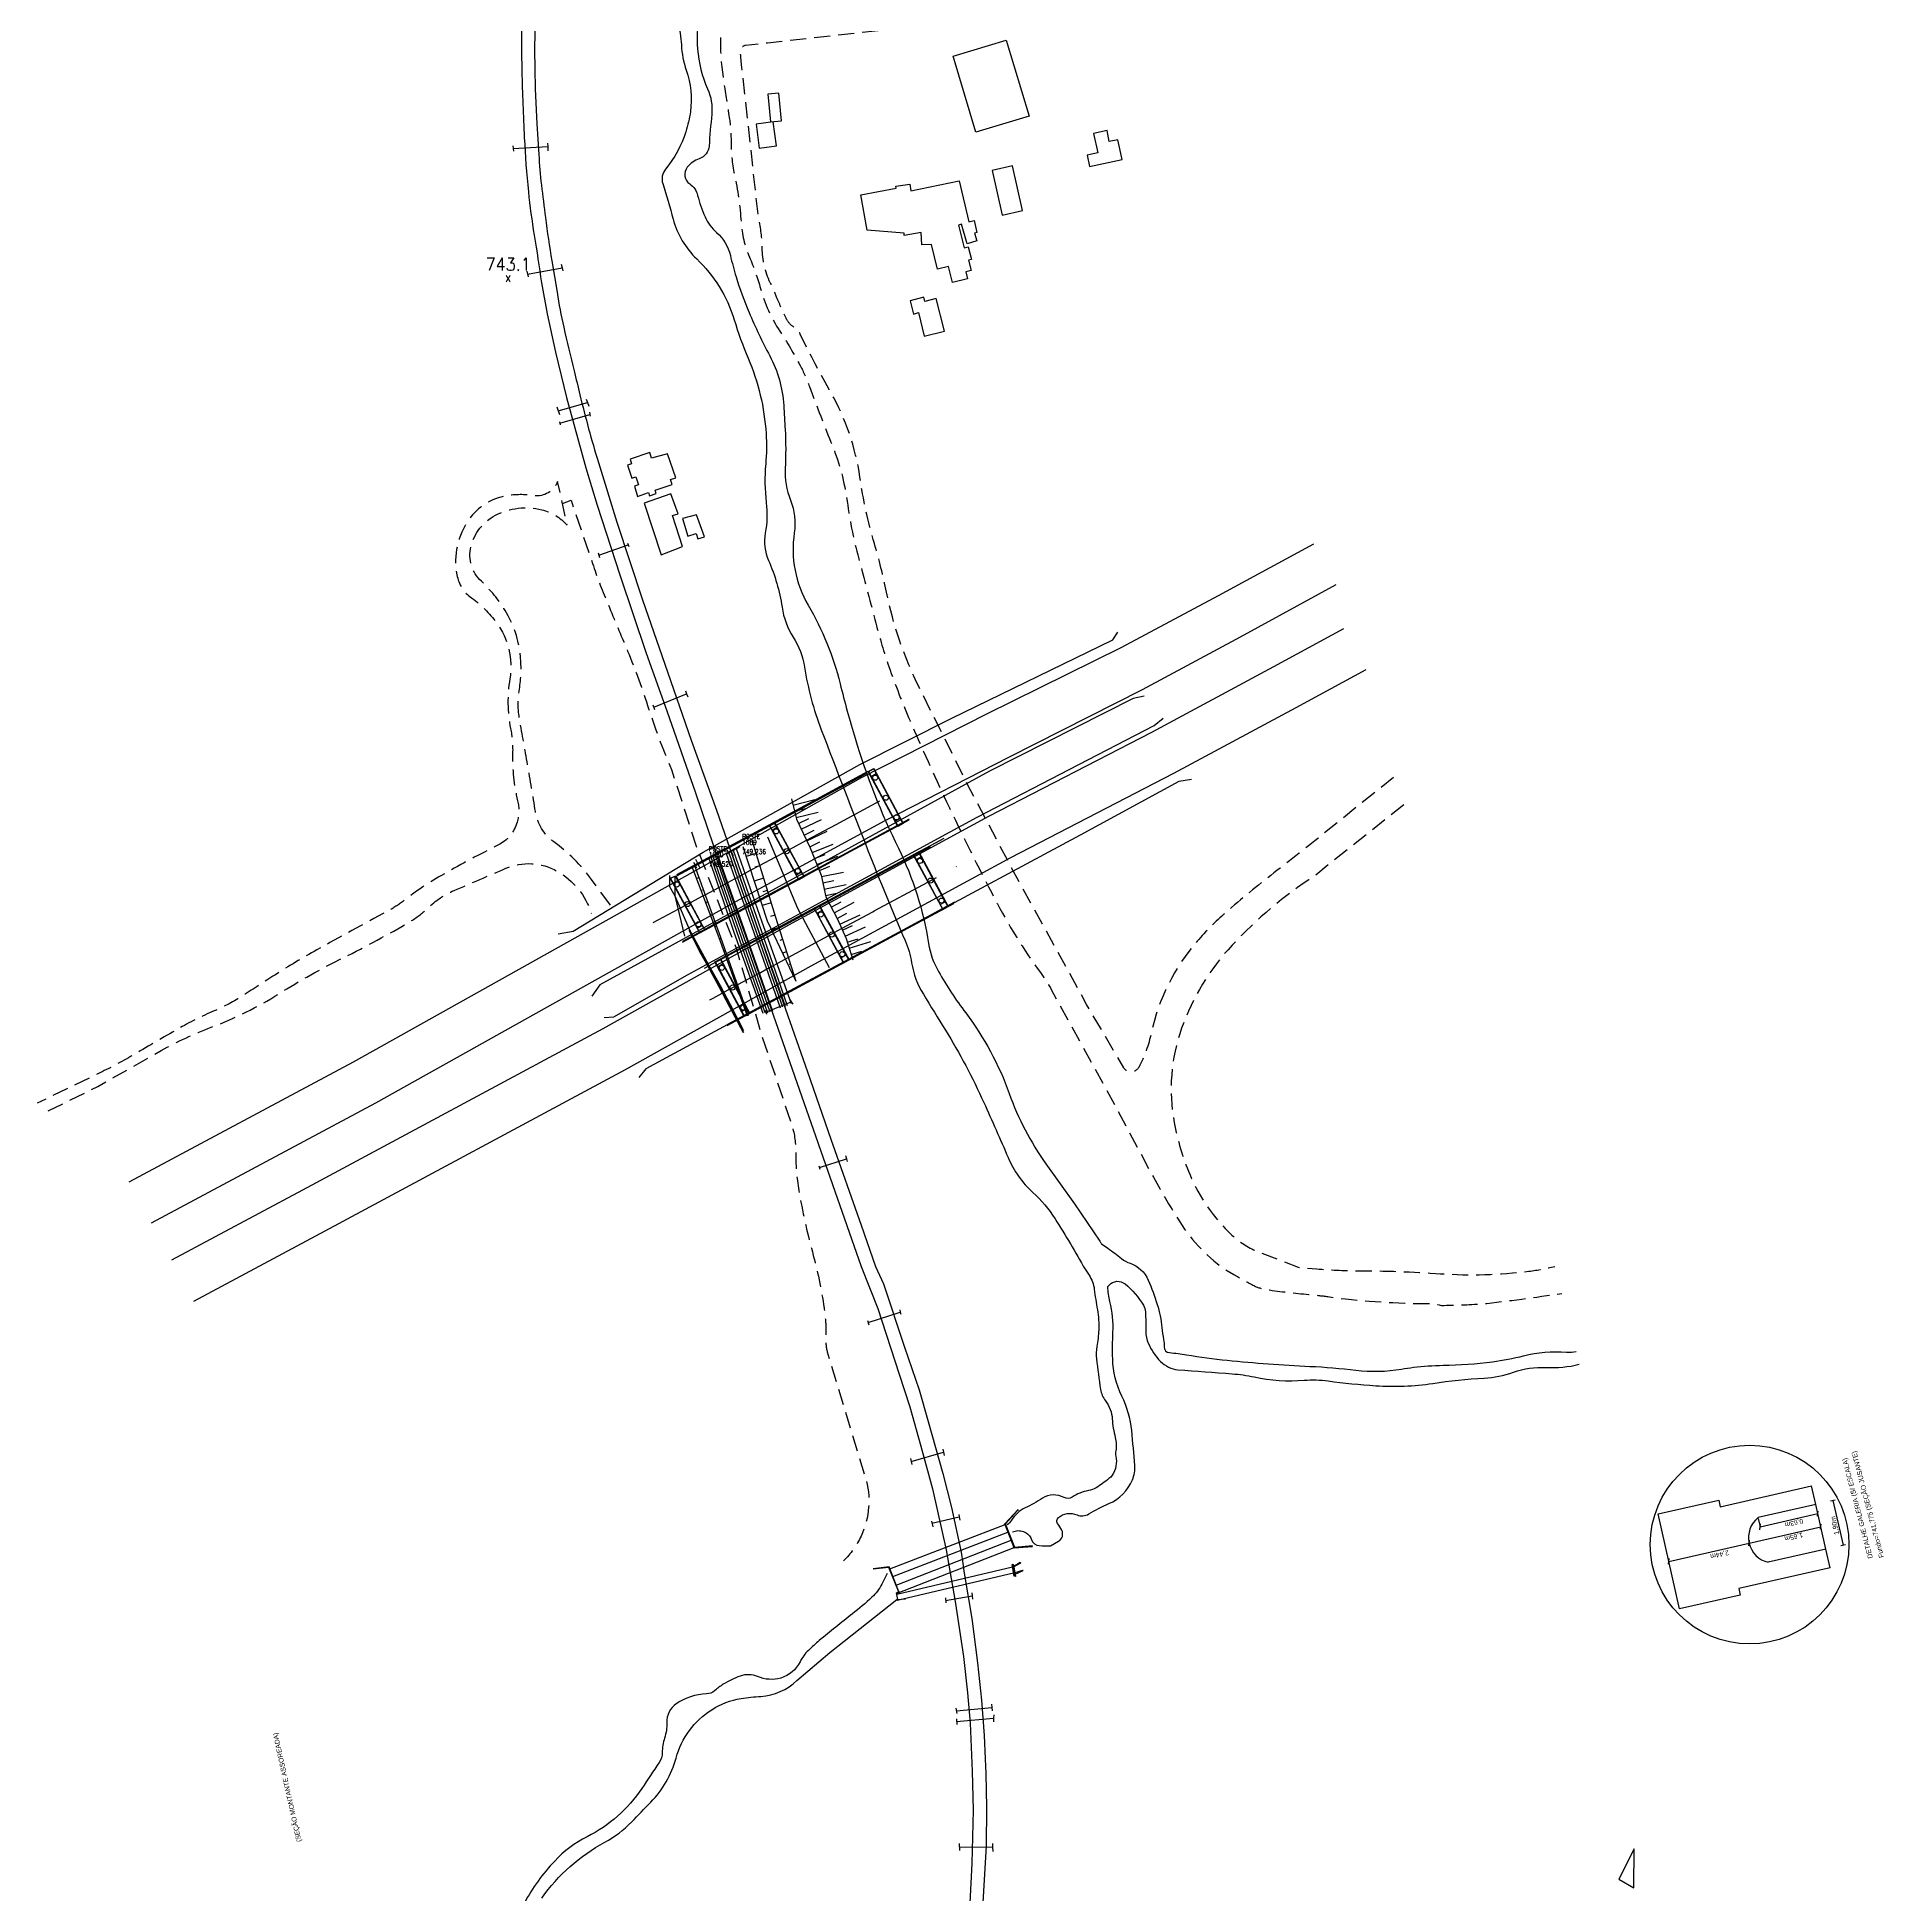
# Model space of a CAD drawing. Header units: metres. Extents: x 320405 to 332543, y 7395686 to 7410003.
# Drawn here: x 321133 to 321707, y 7408305 to 7408882 of the extents above; entities that cross this region are included whole.
import ezdxf
from ezdxf.enums import TextEntityAlignment as Align

# ---------------------------------------------------------------- set-up
doc = ezdxf.new("R2010")
doc.units = ezdxf.units.M
doc.header["$LTSCALE"] = 10
doc.header["$MEASUREMENT"] = 0
for name, pattern in [('CENTER', [1.5, 0.75, -0.25, 0.25, -0.25]), ('CONTINUO', [0]), ('DASHED', [0.75, 0.5, -0.25]), ('TRACEJADO', [8.7, 8, -0.7]), ('TRACO-PONTO', [9.4, 8, -0.7, 0, -0.7])]:
    doc.linetypes.add(name, pattern=pattern)
for name, color, linetype in [('_POSTE', 45, 'Continuous'), ('ALA', 45, 'Continuous'), ('ALINHAMENTO_CORTES', 45, 'Continuous'), ('BUEIRO', 151, 'Continuous'), ('CERCA', 45, 'CERCA'), ('CONCRETO_PROJETADO', 45, 'Continuous'), ('DETALHES', 45, 'Continuous'), ('Edificações', 30, 'Continuous'), ('EIXO', 45, 'CENTER'), ('GABIÃO', 45, 'Continuous'), ('GALERIA', 45, 'Continuous'), ('H_TALUDE', 45, 'Continuous'), ('Hidrografia', 140, 'Continuous'), ('LASTRO', 45, 'Continuous'), ('Linha Férrea', 20, 'Continuous'), ('MURO', 30, 'Continuous'), ('PILAR', 45, 'Continuous'), ('Pontes e Viadutos', 190, 'Continuous'), ('Pontos Cotados', 45, 'Continuous'), ('Portico', 45, 'Continuous'), ('TALUDE', 45, 'Continuous'), ('TRILHO', 45, 'Continuous'), ('VIADUTO', 190, 'Continuous'), ('Vias Primárias', 230, 'Continuous'), ('Vias Secundárias', 230, 'DASHED')]:
    doc.layers.add(name, color=color, linetype=linetype)
doc.styles.add('ARIAL', font='arial.ttf')
doc.styles.add('ROMANS', font='romans', dxfattribs={"height": 0.2})
doc.styles.get("Standard").update_dxf_attribs({"font": 'arial.ttf'})
doc.styles.add('Style-STANDARD', font='STANDARD.shx')
doc.linetypes.add('CERCA', pattern='A,2.5,-0.2,["X",Standard,S=0.5,R=0,X=-0.15,Y=-0.25],-0.2', length=2.9)

msp = doc.modelspace()

# ---------------------------------------------------------------- linework, layer by layer
at = {"layer": '_POSTE', "linetype": 'Continuous', "flags": 128}
for points, elevation in [([(321341, 7408626.46), (321336.59, 7408624.11)], 749.52), ([(321341, 7408626.46), (321336.59, 7408624.11)], 749.52), ([(321337.94, 7408623.7), (321337, 7408625.46)], 749.52), ([(321337.94, 7408623.7), (321337, 7408625.46)], 749.52), ([(321339.06, 7408623.73), (321337.65, 7408626.38)], 749.52), ([(321339.06, 7408623.73), (321337.65, 7408626.38)], 749.52), ([(321351.35, 7408630.32), (321346.94, 7408627.97)], 749.24), ([(321351.35, 7408630.32), (321346.94, 7408627.97)], 749.24), ([(321348.29, 7408627.56), (321347.35, 7408629.32)], 749.24), ([(321348.29, 7408627.56), (321347.35, 7408629.32)], 749.24), ([(321349.41, 7408627.58), (321348, 7408630.23)], 749.24), ([(321349.41, 7408627.58), (321348, 7408630.23)], 749.24)]:
    msp.add_lwpolyline(points, dxfattribs=dict(at, elevation=elevation))
at = {"layer": 'ALA', "linetype": 'CONTINUO'}
for points in [[(321433.62, 7408420.07, 744.9), (321437.76, 7408424.53, 741.37)], [(321437.76, 7408424.53, 741.37), (321437.58, 7408424.19, 740.97), (321433.85, 7408420.08, 741.13)], [(321436.55, 7408412.57, 744.92), (321442.22, 7408412.98, 741.36)], [(321442.22, 7408412.98, 741.36), (321442.19, 7408413.22, 740.71), (321436.76, 7408412.66, 741.12)], [(321397.69, 7408406.74, 744.43), (321392.73, 7408406.12, 742.05)], [(321392.73, 7408406.12, 742.05), (321392.75, 7408406.09, 741.88), (321397.55, 7408406.55, 741.55)], [(321436.4, 7408406.93, 743.48), (321438.46, 7408408.11, 743.2)], [(321438.46, 7408408.11, 743.2), (321438.5, 7408407.83, 741.75), (321436.43, 7408406.67, 741.78)], [(321439.34, 7408405.51, 743.13), (321439.19, 7408405.56, 741.74), (321436.76, 7408404.8, 741.78)], [(321436.82, 7408404.39, 743.68), (321439.34, 7408405.51, 743.13)], [(321400.74, 7408398.98, 744.56), (321399.98, 7408398.65, 744.53)]]:
    msp.add_polyline3d(points, dxfattribs=at)
at = {"layer": 'ALINHAMENTO_CORTES', "linetype": 'TRACO-PONTO', "flags": 128}
for points in [[(321324.37, 7408606.81), (321324.41, 7408606.83), (321324.44, 7408606.85), (321332.16, 7408610.99), (321332.79, 7408611.33), (321333.28, 7408611.59), (321334.27, 7408612.12), (321334.35, 7408612.17), (321334.35, 7408612.17), (321334.4, 7408612.19), (321334.4, 7408612.19), (321335.19, 7408612.62), (321335.81, 7408612.95), (321335.81, 7408612.95), (321335.84, 7408612.96), (321335.84, 7408612.97), (321335.91, 7408613), (321336.18, 7408613.15), (321336.24, 7408613.18), (321339.88, 7408615.13), (321340.51, 7408615.47), (321344.81, 7408617.77), (321345.49, 7408618.14), (321346.16, 7408618.5), (321346.84, 7408618.87), (321347.56, 7408619.25), (321349.89, 7408620.5), (321350.6, 7408620.88), (321351.31, 7408621.26), (321352, 7408621.63), (321352.97, 7408622.15), (321354.68, 7408623.07), (321357.48, 7408624.57), (321362.5, 7408627.27), (321364.88, 7408628.54), (321364.91, 7408628.56), (321365.04, 7408628.63), (321365.1, 7408628.66), (321365.1, 7408628.66), (321365.2, 7408628.72), (321365.22, 7408628.72), (321366.59, 7408629.46), (321366.61, 7408629.47), (321366.66, 7408629.5), (321366.67, 7408629.5), (321366.71, 7408629.52), (321372.07, 7408632.4), (321381.23, 7408637.31), (321381.28, 7408637.34), (321395.51, 7408644.97), (321395.76, 7408645.11), (321395.86, 7408645.16), (321395.93, 7408645.2), (321395.94, 7408645.2), (321396, 7408645.23), (321397.41, 7408645.99), (321397.49, 7408646.03), (321397.5, 7408646.04), (321397.57, 7408646.08), (321399.31, 7408647.01), (321399.52, 7408647.12)], [(321342.03, 7408582.86), (321343, 7408583.39), (321345.88, 7408584.94), (321346.04, 7408585.03), (321346.33, 7408585.18), (321348.14, 7408586.17), (321348.22, 7408586.21), (321348.22, 7408586.21), (321348.32, 7408586.26), (321348.33, 7408586.26), (321349.73, 7408587.02), (321349.73, 7408587.02), (321349.79, 7408587.06), (321349.8, 7408587.06), (321349.88, 7408587.1), (321350.22, 7408587.28), (321350.53, 7408587.46), (321354.61, 7408589.65), (321355.26, 7408590.01), (321355.98, 7408590.39), (321356.67, 7408590.77), (321357.39, 7408591.15), (321359.71, 7408592.41), (321360.41, 7408592.78), (321361.12, 7408593.17), (321361.81, 7408593.54), (321362.9, 7408594.13), (321365.45, 7408595.51), (321366.09, 7408595.85), (321366.11, 7408595.86), (321366.37, 7408596.01), (321374.93, 7408600.63), (321378.94, 7408602.79), (321379.03, 7408602.84), (321379.03, 7408602.84), (321379.13, 7408602.89), (321379.13, 7408602.89), (321380.51, 7408603.63), (321380.51, 7408603.64), (321380.59, 7408603.68), (321380.59, 7408603.68), (321380.67, 7408603.72), (321382.96, 7408604.96), (321392.6, 7408610.16), (321393.11, 7408610.44), (321409.73, 7408619.41), (321409.83, 7408619.46), (321409.83, 7408619.46), (321409.88, 7408619.49), (321411.29, 7408620.25), (321411.37, 7408620.29), (321411.37, 7408620.29), (321411.46, 7408620.34), (321413.12, 7408621.24), (321413.49, 7408621.44), (321414.87, 7408622.18), (321419.23, 7408624.53)]]:
    msp.add_lwpolyline(points, dxfattribs=at)
at = {"layer": 'BUEIRO', "linetype": 'TRACEJADO', "flags": 128}
for points in [[(321397.97, 7408406.03), (321433.72, 7408419.8)], [(321398.88, 7408403.71), (321434.63, 7408417.47)], [(321399.94, 7408401.02), (321435.59, 7408415.02)], [(321400.03, 7408398.37), (321436.51, 7408412.69)]]:
    msp.add_lwpolyline(points, dxfattribs=at)
at = {"layer": 'BUEIRO', "linetype": 'CONTINUO'}
for points in [[(321436.55, 7408412.57, 744.92), (321436.76, 7408412.66, 741.12), (321433.85, 7408420.08, 741.13), (321433.62, 7408420.07, 744.9)], [(321436.55, 7408412.57, 744.92), (321433.62, 7408420.07, 744.9)], [(321397.69, 7408406.74, 744.43), (321397.55, 7408406.55, 741.55), (321400.47, 7408399.19, 741.57), (321400.74, 7408398.98, 744.56)], [(321400.74, 7408398.98, 744.56), (321397.69, 7408406.74, 744.43)], [(321436.83, 7408403.81, 745.78), (321436.53, 7408403.76, 745.78), (321435.88, 7408407.38, 745.83), (321436.18, 7408407.44, 745.83)], [(321436.18, 7408407.44, 745.83), (321436.27, 7408407.51, 743.91), (321436.4, 7408406.93, 743.48), (321436.43, 7408406.67, 741.78)], [(321436.83, 7408403.81, 745.78), (321436.18, 7408407.44, 745.83)], [(321436.76, 7408404.8, 741.78), (321436.82, 7408404.39, 743.68), (321436.93, 7408403.67, 743.99), (321436.83, 7408403.81, 745.78)], [(321400.39, 7408396.58, 744.84), (321399.98, 7408398.65, 744.53)], [(321400.39, 7408396.58, 744.84), (321400.18, 7408396.22, 742.18)]]:
    msp.add_polyline3d(points, dxfattribs=at)
at = {"layer": 'CERCA', "linetype": 'CERCA', "flags": 128}
msp.add_lwpolyline([(321331.17, 7408621.22), (321331.15, 7408615.16), (321335.7, 7408604.57), (321341.61, 7408593.74), (321345.19, 7408587.27), (321348.37, 7408581.42), (321352.49, 7408573.34)], dxfattribs=at)
at = {"layer": 'CONCRETO_PROJETADO', "linetype": 'CONTINUO'}
for points in [[(321329.46, 7408621.47, 751.61), (321329.5, 7408618.04, 751.75), (321331.15, 7408615.16, 751.39)], [(321331.15, 7408615.16, 751.39), (321332.41, 7408609.95, 751.92), (321334.14, 7408602.62, 753.07)]]:
    msp.add_polyline3d(points, dxfattribs=at)
at = {"layer": 'DETALHES'}
for p, q in [((321655.86, 7408425.37), (321684.26, 7408431.83)), ((321685.57, 7408426.07), (321684.26, 7408431.83)), ((321636.57, 7408423.12), (321655.4, 7408427.4)), ((321655.4, 7408427.4), (321655.86, 7408425.37)), ((321685.57, 7408426.08), (321667.63, 7408422.01)), ((321668.28, 7408419.15), (321686.22, 7408423.22)), ((321688.72, 7408412.19), (321685.57, 7408426.07)), ((321686.08, 7408422.44), (321686.36, 7408424)), ((321691.62, 7408427.45), (321690.15, 7408427.12)), ((321690.89, 7408427.29), (321694.04, 7408413.39)), ((321643.27, 7408393.61), (321636.57, 7408423.12)), ((321664.88, 7408414.07), (321687.15, 7408419.13)), ((321667.69, 7408421.74), (321668.28, 7408419.15)), ((321668.16, 7408418.24), (321668.4, 7408420.05)), ((321687.01, 7408418.35), (321687.28, 7408419.91)), ((321639.91, 7408408.39), (321664.88, 7408414.06)), ((321664.77, 7408413.17), (321665.01, 7408414.97)), ((321688.72, 7408412.19), (321670.78, 7408408.11)), ((321690.06, 7408406.37), (321688.74, 7408412.19)), ((321694.77, 7408413.56), (321693.31, 7408413.23)), ((321639.79, 7408407.5), (321640.03, 7408409.31)), ((321690.06, 7408406.37), (321661.64, 7408399.92)), ((321662.1, 7408397.89), (321643.27, 7408393.61)), ((321661.64, 7408399.92), (321662.1, 7408397.89))]:
    msp.add_line(p, q, dxfattribs=at)
at = {"layer": 'DETALHES', "linetype": 'CONTINUO'}
msp.add_circle((321665.01, 7408413.59), 30.86, dxfattribs=at)
at = {"layer": 'DETALHES'}
msp.add_arc((321672.62, 7408415.83), 7.94, 128.95518, 256.63337, dxfattribs=at)
at = {"layer": 'Edificações'}
for points in [[(321434.08, 7408880.89), (321441.16, 7408857.31), (321424.69, 7408852.36), (321417.6, 7408875.93)], [(321360.02, 7408864.13), (321360.85, 7408855.58), (321364.3, 7408855.91), (321363.47, 7408864.47)], [(321356.39, 7408854.81), (321357.37, 7408847.39), (321362.71, 7408848.09), (321361.73, 7408855.52)], [(321461.24, 7408851.91), (321462.55, 7408845.96), (321459.22, 7408845.22), (321460, 7408841.69), (321470.11, 7408843.92), (321468.77, 7408849.99), (321466.07, 7408849.47), (321465.41, 7408852.91)], [(321436.04, 7408841.92), (321429.67, 7408840.48), (321432.81, 7408826.62), (321439.18, 7408828.07)], [(321388.88, 7408832.92), (321399.88, 7408834.93), (321399.77, 7408835.54), (321404.15, 7408836.21), (321404.46, 7408834.18), (321419.5, 7408837.25), (321422.5, 7408824.55), (321424.12, 7408824.92), (321424.97, 7408821.2), (321424.22, 7408821.03), (321424.95, 7408818.57), (321421.95, 7408817.68), (321420.15, 7408823.75), (321419.27, 7408823.49), (321421.05, 7408816.43), (321422.27, 7408816.73), (321423.26, 7408812.78), (321422.36, 7408812.55), (321423.16, 7408809.39), (321421.49, 7408808.97), (321422.04, 7408806.79), (321417.39, 7408805.62), (321416.12, 7408810.66), (321412.76, 7408809.81), (321410.82, 7408817.51), (321407.89, 7408817.37), (321407.71, 7408821.15), (321402.41, 7408820.23), (321402.42, 7408820.99), (321390.84, 7408821.94)], [(321405.28, 7408795.81), (321406.81, 7408796.32), (321408.62, 7408788.97), (321414.89, 7408790.51), (321412.29, 7408800.64), (321408.79, 7408799.74), (321408.44, 7408801.07), (321404.21, 7408799.98)], [(321316.41, 7408748.89), (321317.78, 7408744.86), (321318.99, 7408745.27), (321319.84, 7408742.77), (321318.64, 7408742.36), (321319.58, 7408739.23), (321322.97, 7408740.41), (321323.31, 7408739.41), (321325.33, 7408740.12), (321324.98, 7408741.11), (321330.32, 7408742.86), (321329.79, 7408744.48), (321331.43, 7408745.02), (321328.85, 7408752.39), (321323.86, 7408751.07), (321323.4, 7408752.83), (321317.23, 7408750.77), (321317.7, 7408749.36)], [(321321.61, 7408737.07), (321326.92, 7408721.02), (321333.49, 7408723.66), (321330.46, 7408733.3), (321332.15, 7408733.83), (321329.94, 7408740)], [(321333.5, 7408732.36), (321335.14, 7408726.9), (321337.81, 7408727.7), (321338.32, 7408726.02), (321340.33, 7408726.62), (321337.82, 7408733.53)], [(321629.12, 7408319.06), (321624.38, 7408309.69), (321629.07, 7408306.97)]]:
    msp.add_lwpolyline(points, close=True, dxfattribs=at)
at = {"layer": 'EIXO', "linetype": 'CONTINUO'}
for points in [[(321360.79, 7408578.97, 0), (321351.88, 7408604.52, 0), (321343.87, 7408627.32, 0)], [(321364.71, 7408580.5, 0), (321355.79, 7408605.95, 0), (321347.88, 7408628.7, 0)]]:
    msp.add_polyline3d(points, dxfattribs=at)
at = {"layer": 'GABIÃO', "linetype": 'CONTINUO'}
for points in [[(321335.5, 7408604.48, 751.8), (321341.44, 7408593.53, 751.85), (321344.94, 7408587.07, 751.83), (321348.16, 7408581.08, 751.75), (321352.49, 7408572.68, 751.86)], [(321335.5, 7408604.48, 751.8), (321339.19, 7408597.12, 754.45), (321341.25, 7408593.5, 754.43), (321344.84, 7408586.92, 754.49), (321347.98, 7408580.9, 754.52), (321352.33, 7408572.64, 754.5)]]:
    msp.add_polyline3d(points, dxfattribs=at)
at = {"layer": 'GALERIA', "linetype": 'TRACEJADO', "flags": 128}
for points in [[(321436.03, 7408406.58), (321400.08, 7408398.14)], [(321436.36, 7408404.71), (321400.18, 7408396.22)]]:
    msp.add_lwpolyline(points, dxfattribs=at)
at = {"layer": 'GALERIA', "linetype": 'CONTINUO'}
for points in [[(321436.76, 7408404.8, 741.78), (321436.71, 7408404.76, 742.4), (321436.51, 7408405.68, 743.34), (321436.39, 7408406.59, 742.4), (321436.43, 7408406.67, 741.78)], [(321436.43, 7408406.67, 741.78), (321436.76, 7408404.8, 741.78)]]:
    msp.add_polyline3d(points, dxfattribs=at)
at = {"layer": 'H_TALUDE', "color": 32, "linetype": 'CONTINUO', "flags": 128}
for points in [[(321367.83, 7408643.33), (321374.62, 7408645.02)], [(321368.31, 7408641.39), (321371.71, 7408642.23)], [(321368.8, 7408639.45), (321375.63, 7408641.15)], [(321369.56, 7408637.61), (321372.72, 7408639.13)], [(321370.43, 7408635.81), (321376.74, 7408638.84)], [(321371.3, 7408634), (321374.45, 7408635.52)], [(321372.16, 7408632.2), (321378.47, 7408635.23)], [(321373.03, 7408630.4), (321376.18, 7408631.91)], [(321373.8, 7408628.56), (321380.29, 7408631.17)], [(321356.36, 7408628.27), (321353.29, 7408627.34)], [(321374.55, 7408626.7), (321377.8, 7408628.01)], [(321375.3, 7408624.85), (321381.79, 7408627.47)], [(321337.82, 7408620.51), (321338.57, 7408620.8)], [(321358.69, 7408620.62), (321355.77, 7408619.73)], [(321357.52, 7408624.44), (321356.03, 7408623.99)], [(321376.05, 7408622.99), (321379.29, 7408624.3)], [(321376.71, 7408621.11), (321383.57, 7408622.53)], [(321377.12, 7408619.15), (321380.54, 7408619.86)], [(321339.25, 7408616.78), (321339.59, 7408616.91)], [(321359.85, 7408616.79), (321358.43, 7408616.36)], [(321377.52, 7408617.19), (321384.38, 7408618.61)], [(321377.93, 7408615.24), (321381.43, 7408615.96)], [(321378.74, 7408613.42), (321384.94, 7408616.66)], [(321340.68, 7408613.04), (321341.31, 7408613.28)], [(321342.1, 7408609.3), (321342.39, 7408609.41)], [(321361.02, 7408612.97), (321358.25, 7408612.12)], [(321362.19, 7408609.14), (321360.84, 7408608.73)], [(321379.67, 7408611.65), (321382.77, 7408613.27)], [(321380.59, 7408609.88), (321386.8, 7408613.12)], [(321381.52, 7408608.1), (321384.62, 7408609.73)], [(321382.36, 7408606.29), (321388.73, 7408609.19)], [(321343.53, 7408605.57), (321344.05, 7408605.76)], [(321363.4, 7408605.33), (321361.12, 7408604.6)], [(321383.19, 7408604.47), (321386.37, 7408605.92)], [(321384.02, 7408602.65), (321390.39, 7408605.55)], [(321344.95, 7408601.83), (321345.18, 7408601.91)], [(321346.31, 7408598.07), (321346.74, 7408598.22)], [(321364.61, 7408601.52), (321363.74, 7408601.24)], [(321365.83, 7408597.71), (321364.59, 7408597.31)], [(321384.71, 7408600.78), (321388.05, 7408601.81)], [(321385.3, 7408598.86), (321391.98, 7408600.93)], [(321385.89, 7408596.95), (321389.23, 7408597.99)], [(321347.67, 7408594.3), (321347.87, 7408594.38)], [(321349.04, 7408590.54), (321349.4, 7408590.68)], [(321367.05, 7408593.9), (321366.69, 7408593.78)], [(321350.4, 7408586.78), (321350.56, 7408586.84)], [(321368.26, 7408590.09), (321368.06, 7408590.02)], [(321351.76, 7408583.02), (321352.06, 7408583.13)], [(321353.13, 7408579.26), (321353.26, 7408579.31)]]:
    msp.add_lwpolyline(points, dxfattribs=at)
at = {"layer": 'Hidrografia'}
for points in [[(321339.24, 7408890.87, 0.166727), (321341.33, 7408865.79, -0.127135), (321342.6, 7408857.93, 0.003567), (321341.76, 7408848.06, -0.296336), (321338.72, 7408844.11, 0.138936), (321335.02, 7408841.48, 0.436205), (321335.78, 7408836.27, -0.182931), (321338.22, 7408832.73, 0.043985), (321340.51, 7408826.08, 0.108637), (321344.13, 7408821.18, -0.156743), (321348.38, 7408814.09, 0.016127), (321350.18, 7408807.42, 0.027388), (321354.19, 7408796.39, 0.020327), (321360.62, 7408782.9, -0.105941), (321364.96, 7408767.47, -0.001896), (321365.41, 7408760.02, -0.027803), (321365.41, 7408747.91, 0.110892), (321367.05, 7408738.06, -0.135086), (321368.25, 7408727.9, 0.171951), (321372.57, 7408705.41, -0.072046), (321382.48, 7408681.04, 0.012616), (321387.13, 7408664.09, 0.041206), (321400.6, 7408629.9, -0.075523), (321409.99, 7408600.3, 0.090853), (321413.03, 7408591.62, 0.032012), (321421.51, 7408578.75, -0.075975), (321435.03, 7408553.7, 0.068967), (321446.39, 7408531.93), (321455.27, 7408519.47), (321463.14, 7408507.85, -0.016331), (321463.68, 7408507.03), (321465.65, 7408505.66, -0.018924), (321469.92, 7408502.45, 0.089034), (321472.54, 7408501, -0.212607), (321478.18, 7408495.79, -0.024377), (321481.01, 7408488.19, -0.056575), (321482.43, 7408481, 0.033965), (321482.99, 7408477.3, -0.067287), (321483.17, 7408475.05, 0.404358), (321484.76, 7408473.24, -0.020344), (321490.12, 7408472.56, 0.016155), (321502.7, 7408470.87, 0.013987), (321528.41, 7408468.97, -0.018608), (321542.73, 7408467.78, 0.072094), (321556.83, 7408468.12, -0.011329), (321560.62, 7408468.68, -0.02716), (321569.78, 7408469.3, 0.02949), (321585.14, 7408470.42, 0.027927), (321594.78, 7408472.25, -0.077945), (321608.15, 7408473.43, 0.066333), (321611.13, 7408473.63)], [(321331.88, 7408886.71, -0.067148), (321333.19, 7408879.45, 0.073558), (321334.7, 7408871.6, -0.119954), (321335.98, 7408858.74, -0.042112), (321334.55, 7408852.49, -0.094934), (321328.24, 7408840.87, 0.255178), (321327.39, 7408836.39, -0.013649), (321330.63, 7408825.34, 0.13878), (321337.94, 7408812.97, -0.062511), (321344.94, 7408804.39, -0.067907), (321349.58, 7408794.1, 0.029259), (321353.89, 7408782.18, -0.086152), (321359.47, 7408758.73, -0.037002), (321359.36, 7408749.3, 0.050451), (321359.53, 7408737.27, -0.07325), (321359.24, 7408727.82, 0.148291), (321360.24, 7408719.34, -0.065658), (321364.44, 7408704.78, 0.104423), (321367.91, 7408695.5, -0.102788), (321371.43, 7408686.18, 0.052349), (321376.61, 7408666.74, 0.002121), (321391.14, 7408629.23, 0.008681), (321402.66, 7408601.3, -0.061467), (321404.7, 7408594.34, 0.097468), (321408.35, 7408584.56, -0.000433), (321415.19, 7408573.42, -0.030855), (321427.11, 7408550.98, -0.00549), (321434.68, 7408533.82, 0.107058), (321442.36, 7408523.01, -0.066655), (321449.24, 7408514.81, -0.01607), (321458.56, 7408499.15), (321459.82, 7408497.26, -0.118093), (321461.44, 7408492.91, 0.014519), (321462.4, 7408486.58, -0.056149), (321462.83, 7408480.27, -0.03421), (321462.24, 7408475.11, 0.075805), (321462.12, 7408471.33, 0.005636), (321463.38, 7408461.83, 0.131475), (321464.92, 7408458.24, -0.154067), (321467.03, 7408452.64, 0.051266), (321467.95, 7408446.87, -0.111028), (321468.11, 7408442.78, 0.100342), (321468.14, 7408441.04, -0.208218), (321466.99, 7408435.18, -0.072278), (321465.99, 7408434.09, -0.031115), (321461.98, 7408431.26, -0.096196), (321459.6, 7408430.36, 0.106945), (321454.6, 7408428.34, -0.282031), (321452.04, 7408428.22, 0.274777), (321445.33, 7408427.99, -0.031006), (321439.96, 7408425.01, 0.146959), (321435.72, 7408421.16, -0.106311), (321434.38, 7408419.73)], [(321436.07, 7408417.59), (321436.83, 7408417.79, -0.216582), (321440.27, 7408417.23, -0.16036), (321441.97, 7408415.06, 0.300983), (321444.32, 7408413.31, 0.007128), (321447.87, 7408413.17), (321450.33, 7408414.62, 0.397521), (321451.33, 7408418.1, 0.034527), (321450.05, 7408420.19, -0.392), (321450.29, 7408421.99, -0.279468), (321456.08, 7408422.85, 0.238271), (321459.71, 7408423.11, -0.032463), (321465.98, 7408426.32, 0.193401), (321473.27, 7408433.69, 0.118284), (321474.01, 7408438.2, 0.006956), (321473.07, 7408449, 0.089171), (321470, 7408459.74, -0.107839), (321467.16, 7408471.28, -0.019268), (321467.25, 7408479.51, 0.075458), (321466.29, 7408489.09, -0.055481), (321465.64, 7408493.69, -0.000695), (321465.64, 7408493.78), (321466.01, 7408494.19, -0.400975), (321471.05, 7408494.56, -0.087992), (321476.68, 7408487.95, -0.118881), (321477.3, 7408485.91, -0.017727), (321477.44, 7408479.74, 0.109528), (321478.17, 7408476.2, 0.086382), (321482.02, 7408470.52, 0.182405), (321487.44, 7408467.94, 0.002876), (321504.27, 7408466.66, -0.034754), (321511.12, 7408465.69, 0.071516), (321526.66, 7408464.66, -0.052488), (321534.07, 7408464.45, 0.016478), (321548.85, 7408462.96, 0.054584), (321566.6, 7408463.69, -0.024177), (321582.54, 7408465.33, 0.071868), (321591.64, 7408467.15, -0.098645), (321601.78, 7408468.62, 0.074602), (321612.1, 7408469.62)], [(321397.08, 7408404.62), (321395.44, 7408401.35, -0.090141), (321392.35, 7408397.24, -0.020827), (321386.29, 7408392.09, 0.007568), (321376, 7408383.79, 0.019267), (321372.62, 7408380.75, 0.087592), (321370.05, 7408377.2, -0.213124), (321364.07, 7408372.15, -0.172378), (321356.87, 7408372.6, 0.188403), (321351.41, 7408372.76, 0.055291), (321346.2, 7408370.23, 0.038726), (321343.51, 7408368.22, -0.17323), (321340.96, 7408367.22, 0.14331), (321331.58, 7408364.15, 0.256424), (321328.64, 7408358.33, -0.08874), (321327.95, 7408353.51, 0.079808), (321327.23, 7408349.01, -0.149042), (321326.27, 7408345.88, 0.000491), (321320.89, 7408337.87, -0.128415), (321303.89, 7408322.83, 0.086352), (321293.82, 7408315.31, 0.065011), (321284.32, 7408302.2, 0.045657)], [(321289.8, 7408303.78, -0.115758), (321309.38, 7408321.16, 0.07638), (321317.73, 7408327.48, -0.000983), (321323.64, 7408333.55, 0.127097), (321331.54, 7408347.3, -0.185229), (321342.6, 7408362.32, -0.104101), (321351.73, 7408365.78, -0.022613), (321357.86, 7408366.46, 0.176574), (321369.06, 7408371.37), (321379.34, 7408380.09), (321400.1, 7408396.57), (321402.79, 7408396.78)]]:
    msp.add_lwpolyline(points, format="xyb", dxfattribs=at)
at = {"layer": 'LASTRO', "linetype": 'CONTINUO'}
for points in [[(321358.56, 7408578.62, 750.53), (321349.57, 7408603.71, 749.97), (321341.88, 7408626.41, 749.59)], [(321359.2, 7408578.78, 750.69), (321350.35, 7408604.02, 750.18), (321342.52, 7408626.8, 749.72)], [(321366.16, 7408581, 750.69), (321357.27, 7408606.68, 750.14), (321349.33, 7408629.22, 749.65)], [(321367.4, 7408581.56, 750.14), (321358.31, 7408606.99, 749.8), (321350.31, 7408629.71, 749.37)]]:
    msp.add_polyline3d(points, dxfattribs=at)
at = {"layer": 'Linha Férrea', "flags": 128}
for points in [[(321283.67, 7408890.64, 0.013411), (321283.47, 7408881.57, 0.00498), (321283.62, 7408871.26, 0.006072), (321284.38, 7408850.68, 0.013155), (321285.65, 7408833.87, 0.015664), (321287.45, 7408820.39, -0.007341), (321289.69, 7408805.54), (321291.51, 7408795.9), (321294.04, 7408784.06), (321297.5, 7408769.92), (321303.46, 7408748.07), (321307.03, 7408736.47), (321314.01, 7408714.84), (321322.25, 7408690.51), (321328.61, 7408672.65), (321337.61, 7408647.16), (321343.19, 7408630.64), (321353.64, 7408601.3), (321375.68, 7408538.2), (321389.06, 7408500), (321394.18, 7408486.97), (321400.85, 7408466.55), (321404.12, 7408456.45), (321407.6, 7408444.15), (321411.13, 7408430.96), (321415.44, 7408412), (321418.25, 7408395.96), (321420.81, 7408378.89), (321422.07, 7408367.56), (321422.93, 7408358.1), (321423.54, 7408343.21), (321423.83, 7408331.09), (321423.41, 7408314.57), (321422.73, 7408302.35)], [(321287.85, 7408894.65), (321287.55, 7408877.96), (321287.67, 7408871.99), (321287.78, 7408865.87), (321288.3, 7408854.98), (321288.89, 7408845.39, 0.022197), (321289.68, 7408835.94, -0.001526), (321290.95, 7408825.83, 0.011672), (321292.91, 7408812.4), (321294.57, 7408802.62, 0.02241), (321296.61, 7408791.79, 0.001918), (321299.86, 7408778.2, -0.000568), (321301.65, 7408770.78, 0.015082), (321307.39, 7408749.78), (321313.07, 7408731.17), (321321.06, 7408707.05), (321328.03, 7408687.12), (321336.23, 7408663.49), (321344.04, 7408641.77), (321354.04, 7408613.12), (321357.37, 7408603.58), (321364.8, 7408581.97), (321372.32, 7408560.44), (321379.62, 7408539.55), (321388.99, 7408512.86), (321393.46, 7408500), (321396.01, 7408494.63), (321402.46, 7408474.96), (321407.02, 7408461.65), (321409.8, 7408451.81), (321414.36, 7408435.71), (321417.04, 7408425.1), (321420.05, 7408411.27), (321420.57, 7408407.76), (321420.97, 7408404.78), (321423.4, 7408390.68), (321425.21, 7408376.88), (321426.43, 7408365.26), (321427.22, 7408354.28), (321427.52, 7408347.08), (321427.73, 7408342.51), (321427.91, 7408331.9), (321427.86, 7408319.98), (321426.75, 7408300.66)]]:
    msp.add_lwpolyline(points, format="xyb", dxfattribs=at)
at = {"layer": 'MURO', "linetype": 'CONTINUO'}
msp.add_polyline3d([(321359.88, 7408633.5, 751.01), (321369.22, 7408611.27, 750.69), (321379.08, 7408592.89, 749.98)], dxfattribs=at)
at = {"layer": 'PILAR', "linetype": 'CONTINUO'}
for points in [[(321391.22, 7408653.77, 768.01), (321391.35, 7408653.73, 766.99), (321392.91, 7408654.61, 767.02), (321392.92, 7408654.74, 768)], [(321391.22, 7408653.77, 768.01), (321392.92, 7408654.74, 768), (321402.09, 7408637.65, 768.39), (321400.4, 7408636.72, 768.39)], [(321391.35, 7408653.73, 766.99), (321392.15, 7408652.24, 766.06), (321393.71, 7408653.11, 766.05), (321392.91, 7408654.61, 767.02)], [(321400.4, 7408636.72, 768.39), (321391.22, 7408653.77, 768.01)], [(321392.15, 7408652.24, 766.06), (321399.63, 7408638.34, 766.41)], [(321393.71, 7408653.11, 766.05), (321401.16, 7408639.17, 766.4)], [(321360.43, 7408637.17, 768.65), (321362.05, 7408638.03, 768.66), (321371.35, 7408621.06, 769.05), (321369.62, 7408620.12, 769.05)], [(321360.43, 7408637.17, 768.65), (321360.49, 7408637.15, 767.69), (321362.03, 7408637.96, 767.7), (321362.05, 7408638.03, 768.66)], [(321369.62, 7408620.12, 769.05), (321360.43, 7408637.17, 768.65)], [(321360.49, 7408637.15, 767.69), (321361.34, 7408635.57, 766.72), (321362.86, 7408636.43, 766.72), (321362.03, 7408637.96, 767.7)], [(321401.94, 7408637.72, 767.43), (321401.16, 7408639.17, 766.4), (321399.63, 7408638.34, 766.41), (321400.4, 7408636.92, 767.42)], [(321402.09, 7408637.65, 768.39), (321401.94, 7408637.72, 767.43), (321400.4, 7408636.92, 767.42), (321400.4, 7408636.72, 768.39)], [(321361.34, 7408635.57, 766.72), (321368.93, 7408621.63, 767.03)], [(321362.86, 7408636.43, 766.72), (321370.5, 7408622.48, 767.03)], [(321406.9, 7408628.81, 768.5), (321405.17, 7408627.87, 768.43), (321414.34, 7408610.86, 768.06), (321416.07, 7408611.8, 768.06)], [(321405.17, 7408627.87, 768.43), (321405.25, 7408627.83, 767.44), (321406.84, 7408628.68, 767.44), (321406.9, 7408628.81, 768.5)], [(321405.25, 7408627.83, 767.44), (321406.08, 7408626.4, 766.4), (321407.63, 7408627.23, 766.4), (321406.84, 7408628.68, 767.44)], [(321406.08, 7408626.4, 766.4), (321413.6, 7408612.49, 766.1)], [(321406.9, 7408628.81, 768.5), (321416.07, 7408611.8, 768.06)], [(321415.14, 7408613.3, 766.09), (321407.63, 7408627.23, 766.4)], [(321332.11, 7408619.87, 767.61), (321339.62, 7408605.94, 767.95)], [(321371.35, 7408621.06, 769.05), (321371.26, 7408621.09, 768.03), (321369.64, 7408620.21, 768.04), (321369.62, 7408620.12, 769.05)], [(321414.36, 7408610.95, 767.05), (321413.6, 7408612.49, 766.1), (321415.14, 7408613.3, 766.09), (321415.99, 7408611.83, 767.05)], [(321414.34, 7408610.86, 768.06), (321414.36, 7408610.95, 767.05), (321415.99, 7408611.83, 767.05), (321416.07, 7408611.8, 768.06)]]:
    msp.add_polyline3d(points, dxfattribs=at)
for centre in [(321393.37, 7408651.84), (321396.7, 7408645.61), (321400.02, 7408639.52), (321362.6, 7408635.17), (321365.94, 7408629.02), (321407.29, 7408625.99), (321331.79, 7408618.67), (321369.31, 7408622.84), (321410.58, 7408619.87), (321413.96, 7408613.65), (321335.11, 7408612.57), (321376.53, 7408609.35), (321338.48, 7408606.28), (321379.89, 7408603.12), (321383.17, 7408597), (321345.7, 7408592.79), (321349.03, 7408586.64), (321352.37, 7408580.44)]:
    msp.add_circle(centre, 0.8, dxfattribs=at)
at = {"layer": 'Pontes e Viadutos'}
for points in [[(321294.9, 7408603.32), (321299.6, 7408604.15), (321339.96, 7408628.65), (321388.62, 7408655.94), (321416.97, 7408670.26), (321467.16, 7408694.71), (321468.71, 7408696.99)], [(321476.92, 7408677.14), (321473.48, 7408676.41), (321428.85, 7408653.91), (321307.82, 7408587.47), (321305.34, 7408583.99)], [(321309.21, 7408577.39), (321312.19, 7408577.54), (321335.03, 7408590.58), (321377.18, 7408613.6), (321425.06, 7408639.62), (321456.62, 7408655.92), (321480.05, 7408668.04), (321482.86, 7408670.31)], [(321491.66, 7408651.28), (321487.67, 7408650.6), (321457.08, 7408633.93), (321353.71, 7408578.44), (321322.11, 7408561.36), (321319.91, 7408558.71)]]:
    msp.add_lwpolyline(points, dxfattribs=at)
at = {"layer": 'Portico'}
for points in [[(321280.79, 7408848.13), (321280.98, 7408846.49)], [(321280.88, 7408847.31), (321291.64, 7408847.89)], [(321291.58, 7408848.92), (321291.64, 7408847.89), (321291.72, 7408846.61)], [(321285.37, 7408808.29), (321296.12, 7408810.24)], [(321295.88, 7408811.32), (321296.12, 7408810.24), (321296.34, 7408809.3)], [(321285.18, 7408809.22), (321285.57, 7408807.37)], [(321303.6, 7408769.4), (321303.99, 7408768.42), (321304.44, 7408767.29)], [(321294.46, 7408767.04), (321295.35, 7408764.62)], [(321294.91, 7408765.83), (321303.99, 7408768.42)], [(321295.39, 7408761.95), (321304.78, 7408764.64)], [(321304.64, 7408765.34), (321304.78, 7408764.64), (321304.87, 7408764.17)], [(321295.28, 7408762.42), (321295.5, 7408761.47)], [(321307.53, 7408720.96), (321316.65, 7408724.19)], [(321316.39, 7408724.73), (321316.65, 7408724.19), (321316.9, 7408723.64)], [(321307.29, 7408721.7), (321307.77, 7408720.21)], [(321324.6, 7408673.73), (321334.73, 7408677.88)], [(321334.48, 7408678.85), (321334.73, 7408677.88), (321335.19, 7408676.96)], [(321324.34, 7408674.48), (321324.86, 7408672.98)], [(321359.2, 7408579.66), (321359.6, 7408578.37)], [(321359.4, 7408579.02), (321367.32, 7408582.21)], [(321366.94, 7408582.97), (321367.32, 7408582.21), (321367.77, 7408581.48)], [(321376.04, 7408530.78), (321384.46, 7408533.48)], [(321384.16, 7408534.43), (321384.46, 7408533.48), (321384.67, 7408532.63)], [(321375.88, 7408531.29), (321376.2, 7408530.26)], [(321390.97, 7408483.24), (321391.36, 7408481.9)], [(321391.17, 7408482.57), (321401.18, 7408485.82)], [(321401, 7408486.52), (321401.18, 7408485.82), (321401.34, 7408485.18)], [(321404.57, 7408439.43), (321414.57, 7408442.3)], [(321414.37, 7408443.28), (321414.57, 7408442.3), (321414.76, 7408441.31)], [(321404.35, 7408440.33), (321404.79, 7408438.53)], [(321410.88, 7408420.88), (321411.27, 7408419.11)], [(321411.02, 7408420.26), (321419.51, 7408422.21)], [(321419.36, 7408422.95), (321419.51, 7408422.21), (321419.72, 7408421.2)], [(321415.17, 7408397.02), (321415.32, 7408395.52)], [(321415.25, 7408396.27), (321423.47, 7408397.7)], [(321423.36, 7408398.64), (321423.47, 7408397.7), (321423.6, 7408396.62)], [(321418.47, 7408362.76), (321418.7, 7408361.14)], [(321418.59, 7408361.95), (321429.65, 7408362.99)], [(321429.53, 7408364.01), (321429.65, 7408362.99), (321429.76, 7408362)], [(321430.22, 7408360.68), (321430.18, 7408359.66), (321430.14, 7408358.58)], [(321418.59, 7408359.51), (321418.7, 7408357.77)], [(321418.64, 7408358.64), (321430.18, 7408359.66)], [(321419.48, 7408320.77), (321419.6, 7408318.62)], [(321419.54, 7408319.7), (321429.77, 7408319.62)], [(321429.85, 7408320.73), (321429.77, 7408319.62), (321429.89, 7408318.26)]]:
    msp.add_lwpolyline(points, dxfattribs=at)
at = {"layer": 'TALUDE', "linetype": 'CONTINUO'}
for points in [[(321367.35, 7408645.27, 750.76), (321368.92, 7408638.96, 750.69), (321373.22, 7408630, 750.74), (321376.61, 7408621.6, 750.65), (321378.02, 7408614.8, 750.62), (321381.62, 7408607.91, 750), (321384.36, 7408601.89, 749.74), (321386.42, 7408595.21, 750.26)], [(321355.19, 7408632.1, 750.86), (321362.39, 7408608.49, 750.87), (321368.74, 7408588.59, 750.12)], [(321352.26, 7408630.5, 749.31), (321359.8, 7408607.38, 749.72), (321368.74, 7408588.59, 750.12)], [(321336.4, 7408624.25, 750.79), (321344.81, 7408602.21, 751.5), (321353.62, 7408577.89, 751.37)], [(321337.2, 7408624.54, 749.62), (321345.32, 7408602.28, 750.13), (321353.89, 7408577.92, 750.72)]]:
    msp.add_polyline3d(points, dxfattribs=at)
at = {"layer": 'TRILHO', "linetype": 'CONTINUO'}
for points in [[(321360.04, 7408578.71, 750.85), (321351.15, 7408604.3, 750.35), (321343.15, 7408627.05, 749.86)], [(321360.04, 7408578.71, 750.85), (321351.15, 7408604.3, 750.35), (321343.15, 7408627.05, 749.86)], [(321361.54, 7408579.23, 750.86), (321352.63, 7408604.79, 750.36), (321344.63, 7408627.59, 749.87)], [(321361.54, 7408579.23, 750.86), (321352.63, 7408604.79, 750.36), (321344.63, 7408627.59, 749.87)], [(321363.94, 7408580.28, 750.8), (321355.05, 7408605.74, 750.28), (321347.1, 7408628.47, 749.79)], [(321363.94, 7408580.28, 750.8), (321355.05, 7408605.74, 750.28), (321347.1, 7408628.47, 749.79)], [(321365.47, 7408580.76, 750.8), (321356.55, 7408606.21, 750.27), (321348.63, 7408628.96, 749.82)], [(321365.47, 7408580.76, 750.8), (321356.55, 7408606.21, 750.27), (321348.63, 7408628.96, 749.82)]]:
    msp.add_polyline3d(points, dxfattribs=at)
at = {"layer": 'VIADUTO', "linetype": 'TRACEJADO', "flags": 128}
for points in [[(321391.13, 7408653.75), (321360.33, 7408637.09), (321331.69, 7408621.67)], [(321331.77, 7408621.38), (321360.45, 7408636.8), (321391.02, 7408653.35)], [(321403.89, 7408638.96), (321385.68, 7408629.15), (321359.29, 7408614.9), (321328.85, 7408598.5)], [(321403.82, 7408638.62), (321385.76, 7408628.86), (321359.38, 7408614.63), (321329.02, 7408598.23)], [(321414.68, 7408632.95), (321384.3, 7408616.55), (321365.25, 7408606.31), (321338.36, 7408591.81)], [(321410.46, 7408630.35), (321383.36, 7408615.74), (321365.31, 7408606.01), (321340.27, 7408592.53)], [(321417.98, 7408613.12), (321401.99, 7408604.5), (321366.87, 7408585.61), (321345.6, 7408574.16)], [(321417.75, 7408612.65), (321402.06, 7408604.23), (321366.97, 7408585.31), (321345.83, 7408573.93)]]:
    msp.add_lwpolyline(points, dxfattribs=at)
at = {"layer": 'VIADUTO', "linetype": 'CONTINUO'}
for points in [[(321331.4, 7408621.37, 769.57), (321331.37, 7408621.28, 768.6), (321329.8, 7408620.55, 768.6), (321329.71, 7408620.59, 769.57)], [(321329.71, 7408620.59, 769.57), (321331.4, 7408621.37, 769.57), (321340.5, 7408604.47, 769.96), (321338.86, 7408603.59, 769.96)], [(321338.86, 7408603.59, 769.96), (321329.71, 7408620.59, 769.57)], [(321329.8, 7408620.55, 768.6), (321330.63, 7408619.07, 767.61), (321332.11, 7408619.87, 767.61), (321331.37, 7408621.28, 768.6)], [(321369.64, 7408620.21, 768.04), (321368.93, 7408621.63, 767.03), (321370.5, 7408622.48, 767.03), (321371.26, 7408621.09, 768.03)], [(321330.63, 7408619.07, 767.61), (321338.15, 7408605.12, 767.87)], [(321374.37, 7408611.25, 768.9), (321376.08, 7408612.18, 768.08), (321385.29, 7408595.21, 768.67), (321383.54, 7408594.27, 768.68)], [(321374.37, 7408611.25, 768.9), (321374.45, 7408611.23, 768.06), (321376.05, 7408612.09, 768.08), (321376.08, 7408612.18, 768.94)], [(321374.37, 7408611.25, 768.9), (321383.54, 7408594.27, 768.68)], [(321374.45, 7408611.23, 768.06), (321375.3, 7408609.78, 767.07), (321376.84, 7408610.58, 767.06), (321376.05, 7408612.09, 768.08)], [(321382.79, 7408595.84, 766.72), (321375.3, 7408609.78, 767.07)], [(321384.36, 7408596.73, 766.72), (321376.84, 7408610.58, 767.06)], [(321338.89, 7408603.67, 768.98), (321338.15, 7408605.12, 767.87), (321339.62, 7408605.94, 767.95), (321340.41, 7408604.5, 768.98)], [(321338.86, 7408603.59, 769.96), (321338.89, 7408603.67, 768.98), (321340.41, 7408604.5, 768.98), (321340.5, 7408604.47, 769.96)], [(321385.2, 7408595.23, 767.65), (321384.36, 7408596.73, 766.72), (321382.79, 7408595.84, 766.72), (321383.58, 7408594.36, 767.67)], [(321343.58, 7408594.67, 769.89), (321345.3, 7408595.6, 769.89), (321354.47, 7408578.6, 769.52), (321352.71, 7408577.65, 769.52)], [(321343.58, 7408594.67, 769.89), (321343.65, 7408594.64, 768.92), (321345.28, 7408595.52, 768.91), (321345.3, 7408595.6, 769.89)], [(321352.71, 7408577.65, 769.52), (321343.58, 7408594.67, 769.89)], [(321343.65, 7408594.64, 768.92), (321344.45, 7408593.21, 767.89), (321346.03, 7408594.04, 767.9), (321345.28, 7408595.52, 768.91)], [(321344.45, 7408593.21, 767.89), (321351.97, 7408579.24, 767.57)], [(321353.55, 7408580.09, 767.57), (321346.03, 7408594.04, 767.9)], [(321383.54, 7408594.27, 768.68), (321383.58, 7408594.36, 767.67), (321385.2, 7408595.23, 767.65), (321385.29, 7408595.21, 768.67)], [(321354.37, 7408578.61, 768.53), (321353.55, 7408580.09, 767.57), (321351.97, 7408579.24, 767.57), (321352.75, 7408577.74, 768.54)], [(321352.71, 7408577.65, 769.52), (321352.75, 7408577.74, 768.54), (321354.37, 7408578.61, 768.53), (321354.47, 7408578.6, 769.52)]]:
    msp.add_polyline3d(points, dxfattribs=at)
at = {"layer": 'Vias Primárias'}
for points in [[(321161.67, 7408526.3), (321231.33, 7408563.57), (321342.98, 7408626.05), (321389.13, 7408651.87), (321428.07, 7408671.68), (321469.74, 7408692.31), (321500, 7408708.4), (321529.63, 7408724.53)], [(321168.52, 7408513.51), (321238.3, 7408550.85), (321350.06, 7408613.4), (321396.5, 7408638.58), (321434.87, 7408658.18), (321476.46, 7408679.18), (321506.87, 7408695.63), (321536.57, 7408711.8)], [(321174.91, 7408502.03), (321215.63, 7408523.82), (321308.85, 7408573.89), (321366.52, 7408606.14), (321428.73, 7408639.86), (321479.35, 7408666.02), (321517.24, 7408686.4), (321538.93, 7408698.17)], [(321181.75, 7408489.25), (321222.48, 7408511.04), (321315.82, 7408561.18), (321373.51, 7408593.43), (321435.51, 7408627.05), (321486.11, 7408653.19), (321524.13, 7408673.64), (321545.85, 7408685.42)]]:
    msp.add_lwpolyline(points, dxfattribs=at)
at = {"layer": 'Vias Secundárias', "flags": 128}
for points in [[(321363.65, 7409000), (321360.87, 7408984.3), (321355.93, 7408962.34, -0.040979), (321354.71, 7408958.47, 0.06873), (321351.81, 7408946.99, 0.022417), (321350.66, 7408929.63, -0.04081), (321348.5, 7408908.67, 0.012806), (321346.06, 7408893.39, 0.072451), (321346.35, 7408867.83, -0.000888), (321348.06, 7408856.89, -0.039955), (321348.59, 7408849.58, 0.054826), (321349.65, 7408839.32, -0.037044), (321351.72, 7408824.43, 0.085583), (321354.31, 7408813.57, -0.03415), (321357.75, 7408803.78, 0.078599), (321363.74, 7408790.57, -0.024556), (321370.05, 7408779.88, -0.03278), (321372.95, 7408773.37, 0.00767), (321380.08, 7408754.91, -0.062075), (321384.66, 7408737.73, 0.033316), (321388.57, 7408718.69, -0.00469), (321393.59, 7408699.81, 0.02082), (321397.64, 7408686.34, 0.018773), (321404.22, 7408669.46, 0.007878), (321415.57, 7408644.36, 0.010063), (321430.55, 7408614.15, 0.036547), (321444.68, 7408591.29, -0.026494), (321447.98, 7408586.2), (321467.9, 7408549.98), (321478.81, 7408529.57, 0.017425), (321487.29, 7408514.96, 0.10177), (321501.75, 7408499.32), (321504.8, 7408497.51, 0.014134), (321510.72, 7408494.2, 0.08542), (321515.06, 7408492.81, 0.012911), (321528.08, 7408491.32, -0.014873), (321533.96, 7408490.63, 0.032014), (321563.44, 7408488.5, -0.076871), (321569.29, 7408487.91, 0.011524), (321581.86, 7408488.37, 0.010837), (321606.67, 7408491.65)], [(321554.41, 7408651.94), (321532.81, 7408634.54, -0.005321), (321517.19, 7408622.24, 0.015969), (321502.22, 7408609.91, 0.034026), (321493.38, 7408601.01, 0.126045), (321479.15, 7408572.54, -0.069347), (321475.23, 7408561.86, -0.574511), (321470.62, 7408561.68), (321459.06, 7408581.43), (321438.13, 7408619.39), (321423.07, 7408647.79), (321407.1, 7408679.77, -0.065993), (321396.89, 7408709.44, 0.02179), (321393.13, 7408724.6, -0.035967), (321388.62, 7408745.24, 0.093604), (321379.7, 7408771.32, -0.015936), (321370.12, 7408789.52, 0.140536), (321368.01, 7408791.87, -0.136339), (321365.97, 7408794.1, -0.020524), (321362.77, 7408801.11, 0.015401), (321360.79, 7408805.58, -0.110359), (321358.27, 7408816.42, 0.056358), (321357.15, 7408825.55), (321353.83, 7408855.52), (321351.86, 7408873.29, -0.013525), (321351.55, 7408877), (321351.62, 7408877.75, -0.329294), (321353.09, 7408879.4), (321359.91, 7408880.14), (321397.88, 7408884.36), (321454.56, 7408891.26, 0.041042), (321466.65, 7408893.75, -0.051898), (321477.49, 7408895.74, 0.007332), (321491.04, 7408897)], [(321311.14, 7408612.25), (321305.3, 7408620.18, 0.075856), (321293.54, 7408631.91, -0.197976), (321287.83, 7408641.29, 0.004497), (321285.39, 7408655.92, 0.000688), (321282.92, 7408669.85, -0.084789), (321282.85, 7408679.32, 0.064158), (321283.19, 7408689.5, 0.114367), (321278.41, 7408703.82, 0.067525), (321271.03, 7408712.84, -0.269051), (321267.79, 7408723.55, -0.2187), (321275.44, 7408733.37, -0.181512), (321289.79, 7408735.09, -0.156726), (321297.67, 7408730.25), (321294.73, 7408743.87, -0.356553), (321287.34, 7408739.46, 0.078886), (321278.81, 7408739.38, 0.198814), (321267.22, 7408732.12, 0.204504), (321263.44, 7408714.83, 0.191332), (321268, 7408707.66, -0.076868), (321275.71, 7408700.04, -0.203944), (321279.9, 7408682.53, 0.090534), (321280.11, 7408667.14, -0.055414), (321280.75, 7408659.5, 0.066345), (321282.31, 7408644.66, -0.129593), (321282.18, 7408638.06, -0.210706), (321276.2, 7408630.87, 0.013609), (321259.54, 7408621.99, 0.035306), (321246.5, 7408613.32, -0.042219), (321241.75, 7408610.25, 0.005073), (321219.91, 7408598.34, 0.015266), (321206.89, 7408590.54, 0.000957), (321197.05, 7408584.2, -0.042152), (321188.06, 7408579.41, 0.029276), (321176.72, 7408573.73, 0.002268), (321163.41, 7408565.98, -0.019866), (321152.52, 7408560.15), (321133.05, 7408550.68)], [(321296.2, 7408737.06), (321298.91, 7408738), (321305.57, 7408718.36, 0.017311), (321310.06, 7408706.46, 0.000394), (321316, 7408692.29, -0.021322), (321322.68, 7408674.25, 0.022344), (321330.08, 7408654.4), (321337.77, 7408630.55), (321350.18, 7408598.85), (321358.19, 7408571.56), (321367.32, 7408544.39, -0.08437), (321368.68, 7408535.76, 0.045976), (321369.65, 7408523.58, 0.023207), (321373.87, 7408504.54, -0.029568), (321377.51, 7408487.05, -0.024543), (321378.04, 7408481.56, -0.024869), (321378.03, 7408478.32, 0.071221), (321378.48, 7408473.45), (321390.3, 7408434.58, -0.185113), (321388.99, 7408416.2, -0.092044), (321383.55, 7408408.58, 2.479294)], [(321557.6, 7408643.4), (321529.79, 7408621.26, 0.06071), (321504.26, 7408599.81, 0.102365), (321488.57, 7408574, 0.132828), (321486.27, 7408544.75, 0.052653), (321491.09, 7408528.64, 0.105276), (321504.17, 7408509.77, 0.09381), (321512.02, 7408504.75), (321524.82, 7408499.74), (321530.57, 7408499.24, 0.021134), (321542.96, 7408498.69, -0.016626), (321569.02, 7408497.76, 0.048238), (321596.46, 7408498.52, 0.029057), (321604.48, 7408500)], [(321136.51, 7408548.33), (321151.93, 7408555.94), (321171.56, 7408567.04, -0.039026), (321187.09, 7408574.29, 0.050725), (321208.13, 7408584.71, -0.025648), (321228.23, 7408595.96, 0.018785), (321248.88, 7408607.14, 0.059486), (321254.38, 7408611.34, -0.09211), (321262.55, 7408616.79, 0.000009), (321278.65, 7408623.68, -0.233127), (321294.54, 7408622.82, -0.191415), (321305.2, 7408609.65, -0.765657)]]:
    msp.add_lwpolyline(points, format="xyb", dxfattribs=at)

# ---------------------------------------------------------------- texts
at = {"layer": '_POSTE', "color": 2, "style": 'ROMANS', "width": 0.8}
for s, p in [('POSTE', (321352.05, 7408632.82, 749.24)), ('POSTE', (321352.05, 7408632.82, 749.24)), ('1089', (321352.05, 7408631.02, 749.24)), ('1089', (321352.05, 7408631.02, 749.24)), ('749,520', (321341.7, 7408624.26, 749.52)), ('749,520', (321341.7, 7408624.26, 749.52)), ('POSTE', (321341.7, 7408628.96, 749.52)), ('POSTE', (321341.7, 7408628.96, 749.52)), ('1080', (321341.7, 7408627.16, 749.52)), ('1080', (321341.7, 7408627.16, 749.52)), ('749,236', (321352.05, 7408628.12, 749.24)), ('749,236', (321352.05, 7408628.12, 749.24))]:
    msp.add_text(s, height=1.5, dxfattribs=at).set_placement(p)
at = {"layer": 'DETALHES', "style": 'ARIAL'}
for s, rotation, p in [('Fundo=741,775 (SEÇÃO JUSANTE)', 104.63258, (321706.75, 7408409.7)), ('DETALHE GALERIA (S/ ESCALA)', 104.63258, (321703.29, 7408409.5)), ('0,63m', 192.39959, (321681.5, 7408421.67)), ('1,90m', 102.39959, (321692.83, 7408416.87)), ('2,44m', 192.39959, (321658.37, 7408411.85)), ('1,65m', 192.39959, (321681.4, 7408417.35)), ('(SEÇÃO MONTANTE ASSOREADA)', 102.36378, (321215.13, 7408321.41))]:
    msp.add_text(s, height=1.5, rotation=rotation, dxfattribs=at).set_placement(p)
at = {"layer": 'Pontos Cotados', "linetype": 'Continuous', "style": 'Style-STANDARD'}
for s, height, p in [('743.1', 4, (321279.36, 7408811.34, 743.1)), ('x', 3, (321279.36, 7408807.34, 743.1))]:
    msp.add_text(s, height=height, dxfattribs=at).set_placement(p, align=Align.MIDDLE_CENTER)

doc.saveas('drawing.dxf')
